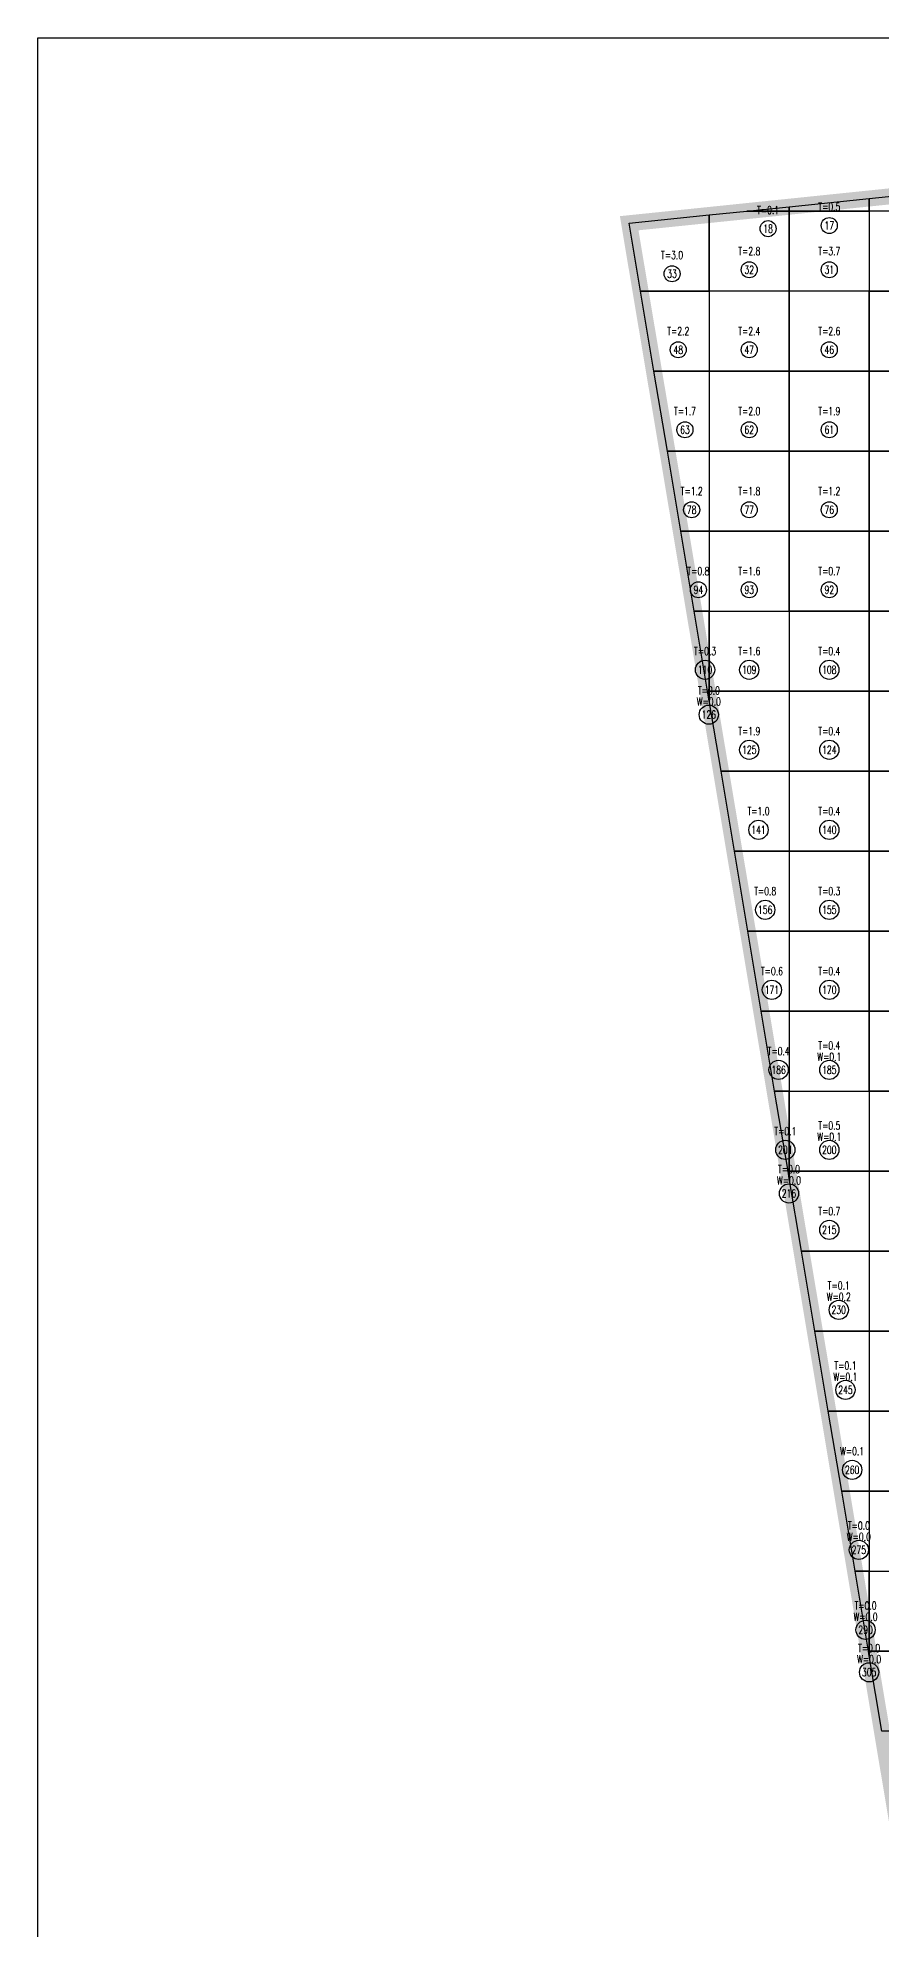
# Model space of a CAD drawing. Extents: x 4283 to 40403, y 1134 to 1764.
# Drawn here: x 13603.5 to 13647.4, y 1575.6 to 1674.1 of the extents above; entities that cross this region are included whole.
import ezdxf
from ezdxf.enums import TextEntityAlignment as Align

# ---------------------------------------------------------------- set-up
doc = ezdxf.new("R2010")
doc.units = 0
for name, color, linetype in [('tdz_14-5方格网', 2, 'Continuous'), ('tdz_14-5方格网计算', 7, 'Continuous'), ('tdz_土方计算图', 7, 'Continuous'), ('tdz_格田', 6, 'Continuous')]:
    doc.layers.add(name, color=color, linetype=linetype)
doc.styles.add('GLandNum', font='txt_____.ttf', dxfattribs={"width": 0.7, "height": 0.5})

msp = doc.modelspace()

# ---------------------------------------------------------------- linework, layer by layer
at = {"layer": 'tdz_14-5方格网', "linetype": 'Continuous'}
for points in [[(13646.745, 1665.727, 2828.083), (13646.745, 1665.069, 2828.086), (13642.578, 1665.069, 2828.167), (13642.578, 1665.297, 2828.167)], [(13650.912, 1666.157, 2828), (13650.912, 1665.069, 2828.005), (13646.745, 1665.069, 2828.086), (13646.745, 1665.727, 2828.083)], [(13638.412, 1664.867, 2828.25), (13638.412, 1660.903, 2828.309), (13634.837, 1660.903, 2828.333), (13634.245, 1664.437, 2828.333)], [(13640.376, 1665.069, 2828.211), (13642.578, 1665.069, 2828.167), (13642.578, 1660.903, 2828.222), (13638.412, 1660.903, 2828.309), (13638.412, 1664.867, 2828.25)], [(13642.578, 1665.297, 2828.167), (13642.578, 1665.069, 2828.167), (13640.376, 1665.069, 2828.211)], [(13642.578, 1660.903, 2828.222), (13642.578, 1665.069, 2828.167), (13646.745, 1665.069, 2828.086), (13646.745, 1660.903, 2828.136)], [(13646.745, 1665.069, 2828.086), (13646.745, 1660.903, 2828.136), (13650.912, 1660.903, 2828.049), (13650.912, 1665.069, 2828.005)], [(13634.837, 1660.903, 2828.333), (13638.412, 1660.903, 2828.309), (13638.412, 1656.736, 2828.333), (13635.535, 1656.736, 2828.333)], [(13638.412, 1660.903, 2828.309), (13638.412, 1656.736, 2828.333), (13642.578, 1656.736, 2828.258), (13642.578, 1660.903, 2828.222)], [(13642.578, 1660.903, 2828.222), (13642.578, 1656.736, 2828.258), (13646.745, 1656.736, 2828.168), (13646.745, 1660.903, 2828.136)], [(13646.745, 1660.903, 2828.136), (13646.745, 1656.736, 2828.168), (13650.912, 1656.736, 2828.077), (13650.912, 1660.903, 2828.049)], [(13635.535, 1656.736, 2828.333), (13638.412, 1656.736, 2828.333), (13638.412, 1652.569, 2828.333), (13636.233, 1652.569, 2828.333)], [(13638.412, 1656.736, 2828.333), (13638.412, 1652.569, 2828.333), (13642.578, 1652.569, 2828.283), (13642.578, 1656.736, 2828.258)], [(13642.578, 1656.736, 2828.258), (13642.578, 1652.569, 2828.283), (13646.745, 1652.569, 2828.193), (13646.745, 1656.736, 2828.168)], [(13646.745, 1656.736, 2828.168), (13646.745, 1652.569, 2828.193), (13650.912, 1652.569, 2828.113), (13650.912, 1656.736, 2828.077)], [(13636.233, 1652.569, 2828.333), (13638.412, 1652.569, 2828.333), (13638.412, 1648.403, 2828.333), (13636.931, 1648.403, 2828.333)], [(13638.412, 1652.569, 2828.333), (13638.412, 1648.403, 2828.333), (13642.578, 1648.403, 2828.307), (13642.578, 1652.569, 2828.283)], [(13642.578, 1652.569, 2828.283), (13642.578, 1648.403, 2828.307), (13646.745, 1648.403, 2828.228), (13646.745, 1652.569, 2828.193)], [(13646.745, 1652.569, 2828.193), (13646.745, 1648.403, 2828.228), (13650.912, 1648.403, 2828.147), (13650.912, 1652.569, 2828.113)], [(13636.931, 1648.403, 2828.333), (13638.412, 1648.403, 2828.333), (13638.412, 1644.236, 2828.333), (13637.629, 1644.236, 2828.333)], [(13638.412, 1648.403, 2828.333), (13638.412, 1644.236, 2828.333), (13642.578, 1644.236, 2828.327), (13642.578, 1648.403, 2828.307)], [(13642.578, 1648.403, 2828.307), (13642.578, 1644.236, 2828.327), (13646.745, 1644.236, 2828.244), (13646.745, 1648.403, 2828.228)], [(13646.745, 1648.403, 2828.228), (13646.745, 1644.236, 2828.244), (13650.912, 1644.236, 2828.162), (13650.912, 1648.403, 2828.147)], [(13637.629, 1644.236, 2828.333), (13638.412, 1644.236, 2828.333), (13638.412, 1640.069, 2828.333), (13638.327, 1640.069, 2828.333)], [(13638.412, 1640.069, 2828.333), (13638.412, 1644.236, 2828.333), (13642.578, 1644.236, 2828.327), (13642.578, 1640.069, 2828.333)], [(13642.578, 1644.236, 2828.327), (13642.578, 1640.069, 2828.333), (13646.745, 1640.069, 2828.258), (13646.745, 1644.236, 2828.244)], [(13646.745, 1644.236, 2828.244), (13646.745, 1640.069, 2828.258), (13650.912, 1640.069, 2828.174), (13650.912, 1644.236, 2828.162)], [(13638.327, 1640.069, 2828.333), (13638.412, 1640.069, 2828.333), (13638.412, 1639.566, 2828.333)], [(13638.412, 1639.566, 2828.333), (13638.412, 1640.069, 2828.333), (13642.578, 1640.069, 2828.333), (13642.578, 1635.903, 2828.333), (13639.025, 1635.903, 2828.333)], [(13642.578, 1640.069, 2828.333), (13642.578, 1635.903, 2828.333), (13646.745, 1635.903, 2828.27), (13646.745, 1640.069, 2828.258)], [(13646.745, 1640.069, 2828.258), (13646.745, 1635.903, 2828.27), (13650.912, 1635.903, 2828.185), (13650.912, 1640.069, 2828.174)], [(13639.025, 1635.903, 2828.333), (13642.578, 1635.903, 2828.333), (13642.578, 1631.736, 2828.333), (13639.723, 1631.736, 2828.333)], [(13642.578, 1635.903, 2828.333), (13642.578, 1631.736, 2828.333), (13646.745, 1631.736, 2828.278), (13646.745, 1635.903, 2828.27)], [(13646.745, 1635.903, 2828.27), (13646.745, 1631.736, 2828.278), (13650.912, 1631.736, 2828.188), (13650.912, 1635.903, 2828.185)], [(13639.723, 1631.736, 2828.333), (13642.578, 1631.736, 2828.333), (13642.578, 1627.569, 2828.333), (13640.421, 1627.569, 2828.333)], [(13642.578, 1631.736, 2828.333), (13642.578, 1627.569, 2828.333), (13646.745, 1627.569, 2828.29), (13646.745, 1631.736, 2828.278)], [(13646.745, 1631.736, 2828.278), (13646.745, 1627.569, 2828.29), (13650.912, 1627.569, 2828.201), (13650.912, 1631.736, 2828.188)], [(13640.421, 1627.569, 2828.333), (13642.578, 1627.569, 2828.333), (13642.578, 1623.403, 2828.333), (13641.119, 1623.403, 2828.333)], [(13642.578, 1627.569, 2828.333), (13642.578, 1623.403, 2828.333), (13646.745, 1623.403, 2828.302), (13646.745, 1627.569, 2828.29)], [(13646.745, 1627.569, 2828.29), (13646.745, 1623.403, 2828.302), (13650.912, 1623.403, 2828.213), (13650.912, 1627.569, 2828.201)], [(13641.119, 1623.403, 2828.333), (13642.578, 1623.403, 2828.333), (13642.578, 1619.236, 2828.333), (13641.817, 1619.236, 2828.333)], [(13642.578, 1623.403, 2828.333), (13642.578, 1619.236, 2828.333), (13646.745, 1619.236, 2828.313), (13646.745, 1623.403, 2828.302)], [(13646.745, 1623.403, 2828.302), (13646.745, 1619.236, 2828.313), (13650.912, 1619.236, 2828.224), (13650.912, 1623.403, 2828.213)], [(13641.817, 1619.236, 2828.333), (13642.578, 1619.236, 2828.333), (13642.578, 1615.069, 2828.333), (13642.516, 1615.069, 2828.333)], [(13642.578, 1615.069, 2828.333), (13642.578, 1619.236, 2828.333), (13646.745, 1619.236, 2828.313), (13646.745, 1615.069, 2828.324)], [(13646.745, 1619.236, 2828.313), (13646.745, 1615.069, 2828.324), (13650.912, 1615.069, 2828.236), (13650.912, 1619.236, 2828.224)], [(13642.516, 1615.069, 2828.333), (13642.578, 1615.069, 2828.333), (13642.578, 1614.695, 2828.333)], [(13642.578, 1614.695, 2828.333), (13642.578, 1615.069, 2828.333), (13646.745, 1615.069, 2828.324), (13646.745, 1610.903, 2828.333), (13643.214, 1610.903, 2828.333)], [(13646.745, 1615.069, 2828.324), (13646.745, 1610.903, 2828.333), (13650.912, 1610.903, 2828.246), (13650.912, 1615.069, 2828.236)], [(13643.214, 1610.903, 2828.333), (13646.745, 1610.903, 2828.333), (13646.745, 1606.736, 2828.333), (13643.912, 1606.736, 2828.333)], [(13646.745, 1610.903, 2828.333), (13646.745, 1606.736, 2828.333), (13650.912, 1606.736, 2828.256), (13650.912, 1610.903, 2828.246)], [(13643.912, 1606.736, 2828.333), (13646.745, 1606.736, 2828.333), (13646.745, 1602.569, 2828.333), (13644.61, 1602.569, 2828.333)], [(13646.745, 1606.736, 2828.333), (13646.745, 1602.569, 2828.333), (13650.912, 1602.569, 2828.266), (13650.912, 1606.736, 2828.256)], [(13644.61, 1602.569, 2828.333), (13646.745, 1602.569, 2828.333), (13646.745, 1598.403, 2828.333), (13645.308, 1598.403, 2828.333)], [(13646.745, 1602.569, 2828.333), (13646.745, 1598.403, 2828.333), (13650.912, 1598.403, 2828.277), (13650.912, 1602.569, 2828.266)], [(13645.308, 1598.403, 2828.333), (13646.745, 1598.403, 2828.333), (13646.745, 1594.236, 2828.333), (13646.006, 1594.236, 2828.333)], [(13646.745, 1598.403, 2828.333), (13646.745, 1594.236, 2828.333), (13650.912, 1594.236, 2828.287), (13650.912, 1598.403, 2828.277)], [(13646.006, 1594.236, 2828.333), (13646.745, 1594.236, 2828.333), (13646.745, 1590.069, 2828.333), (13646.704, 1590.069, 2828.333)], [(13646.745, 1590.069, 2828.333), (13646.745, 1594.236, 2828.333), (13650.912, 1594.236, 2828.287), (13650.912, 1590.069, 2828.299)], [(13646.704, 1590.069, 2828.333), (13646.745, 1590.069, 2828.333), (13646.745, 1589.825, 2828.333)], [(13646.745, 1589.825, 2828.333), (13646.745, 1590.069, 2828.333), (13650.912, 1590.069, 2828.299), (13650.912, 1585.903, 2828.311), (13647.402, 1585.903, 2828.333)]]:
    msp.add_polyline3d(points, close=True, dxfattribs=at)
at = {"layer": 'tdz_14-5方格网计算', "color": 7, "linetype": 'Continuous'}
for centre, radius in [((13644.662, 1664.318), 0.417), ((13641.477, 1664.154), 0.417), ((13636.476, 1661.805), 0.417), ((13640.495, 1662.014), 0.417), ((13644.662, 1662.014), 0.417), ((13636.799, 1657.847), 0.417), ((13640.495, 1657.847), 0.417), ((13644.662, 1657.847), 0.417), ((13637.148, 1653.681), 0.417), ((13640.495, 1653.681), 0.417), ((13644.662, 1653.681), 0.417), ((13637.497, 1649.514), 0.417), ((13640.495, 1649.514), 0.417), ((13644.662, 1649.514), 0.417), ((13637.846, 1645.347), 0.417), ((13640.495, 1645.347), 0.417), ((13644.662, 1645.347), 0.417), ((13638.195, 1641.181), 0.5), ((13640.495, 1641.181), 0.5), ((13644.662, 1641.181), 0.5), ((13638.39, 1638.846), 0.5), ((13640.495, 1637.014), 0.5), ((13644.662, 1637.014), 0.5), ((13640.976, 1632.847), 0.5), ((13644.662, 1632.847), 0.5), ((13641.325, 1628.681), 0.5), ((13644.662, 1628.681), 0.5), ((13641.674, 1624.514), 0.5), ((13644.662, 1624.514), 0.5), ((13642.023, 1620.347), 0.5), ((13644.662, 1620.347), 0.5), ((13642.372, 1616.181), 0.5), ((13644.662, 1616.181), 0.5), ((13642.563, 1613.91), 0.5), ((13644.662, 1612.014), 0.5), ((13645.154, 1607.847), 0.5), ((13645.503, 1603.681), 0.5), ((13645.852, 1599.514), 0.5), ((13646.201, 1595.347), 0.5), ((13646.55, 1591.181), 0.5), ((13646.735, 1588.975), 0.5)]:
    msp.add_circle(centre, radius, dxfattribs=at)
at = {"layer": 'tdz_土方计算图', "linetype": 'Continuous'}
for points in [[(13603.46, 1674.092), (13733.46, 1674.092)], [(13603.46, 1514.092), (13603.46, 1514.092), (13603.46, 1674.092), (13603.46, 1674.092)]]:
    msp.add_lwpolyline(points, dxfattribs=at)
at = {"layer": 'tdz_格田', "linetype": 'Continuous', "lineweight": 60, "const_width": 0.833}
msp.add_lwpolyline([(13648.798, 1577.569), (13634.245, 1664.437), (13694.123, 1670.615), (13702.675, 1585.139), (13648.798, 1577.569)], close=True, dxfattribs=at)

# ---------------------------------------------------------------- texts
at = {"layer": 'tdz_14-5方格网计算', "color": 2, "linetype": 'Continuous', "style": 'GLandNum', "width": 0.7}
for s, p in [('T=0.1', (13641.477, 1665.126)), ('T=0.5', (13644.662, 1665.291)), ('T=3.0', (13636.476, 1662.777)), ('T=2.8', (13640.495, 1662.986)), ('T=3.7', (13644.662, 1662.986)), ('T=2.2', (13636.799, 1658.819)), ('T=2.4', (13640.495, 1658.819)), ('T=2.6', (13644.662, 1658.819)), ('T=1.7', (13637.148, 1654.653)), ('T=2.0', (13640.495, 1654.653)), ('T=1.9', (13644.662, 1654.653)), ('T=1.2', (13637.497, 1650.486)), ('T=1.8', (13640.495, 1650.486)), ('T=1.2', (13644.662, 1650.486)), ('T=0.8', (13637.846, 1646.319)), ('T=1.6', (13640.495, 1646.319)), ('T=0.7', (13644.662, 1646.319)), ('T=0.3', (13638.195, 1642.153)), ('T=1.6', (13640.495, 1642.153)), ('T=0.4', (13644.662, 1642.153)), ('T=0.0', (13638.39, 1640.109)), ('T=1.9', (13640.495, 1637.986)), ('T=0.4', (13644.662, 1637.986)), ('T=1.0', (13640.976, 1633.819)), ('T=0.4', (13644.662, 1633.819)), ('T=0.8', (13641.325, 1629.653)), ('T=0.3', (13644.662, 1629.653)), ('T=0.6', (13641.674, 1625.486)), ('T=0.4', (13644.662, 1625.486)), ('T=0.4', (13642.023, 1621.319)), ('T=0.4', (13644.662, 1621.611)), ('T=0.1', (13642.372, 1617.153)), ('T=0.5', (13644.662, 1617.444)), ('T=0.0', (13642.563, 1615.174)), ('T=0.7', (13644.662, 1612.986)), ('T=0.1', (13645.154, 1609.111)), ('T=0.1', (13645.503, 1604.944)), ('T=0.0', (13646.201, 1596.611)), ('T=0.0', (13646.55, 1592.444)), ('T=0.0', (13646.735, 1590.239))]:
    msp.add_text(s, height=0.4167, dxfattribs=at).set_placement(p, align=Align.MIDDLE_CENTER)
at = {"layer": 'tdz_14-5方格网计算', "color": 7, "linetype": 'Continuous', "style": 'GLandNum', "width": 0.7}
for s, p in [('18', (13641.477, 1664.154)), ('17', (13644.662, 1664.318)), ('33', (13636.476, 1661.805)), ('32', (13640.495, 1662.014)), ('31', (13644.662, 1662.014)), ('48', (13636.799, 1657.847)), ('47', (13640.495, 1657.847)), ('46', (13644.662, 1657.847)), ('63', (13637.148, 1653.681)), ('62', (13640.495, 1653.681)), ('61', (13644.662, 1653.681)), ('78', (13637.497, 1649.514)), ('77', (13640.495, 1649.514)), ('76', (13644.662, 1649.514)), ('94', (13637.846, 1645.347)), ('93', (13640.495, 1645.347)), ('92', (13644.662, 1645.347)), ('110', (13638.195, 1641.181)), ('109', (13640.495, 1641.181)), ('108', (13644.662, 1641.181)), ('126', (13638.39, 1638.846)), ('125', (13640.495, 1637.014)), ('124', (13644.662, 1637.014)), ('141', (13640.976, 1632.847)), ('140', (13644.662, 1632.847)), ('156', (13641.325, 1628.681)), ('155', (13644.662, 1628.681)), ('171', (13641.674, 1624.514)), ('170', (13644.662, 1624.514)), ('186', (13642.023, 1620.347)), ('185', (13644.662, 1620.347)), ('201', (13642.372, 1616.181)), ('200', (13644.662, 1616.181)), ('216', (13642.563, 1613.91)), ('215', (13644.662, 1612.014)), ('230', (13645.154, 1607.847)), ('245', (13645.503, 1603.681)), ('260', (13645.852, 1599.514)), ('275', (13646.201, 1595.347)), ('290', (13646.55, 1591.181)), ('305', (13646.735, 1588.975))]:
    msp.add_text(s, height=0.4167, dxfattribs=at).set_placement(p, align=Align.MIDDLE_CENTER)
at = {"layer": 'tdz_14-5方格网计算', "color": 173, "linetype": 'Continuous', "style": 'GLandNum', "width": 0.7}
for s, p in [('W=0.0', (13638.39, 1639.526)), ('W=0.1', (13644.662, 1621.028)), ('W=0.1', (13644.662, 1616.861)), ('W=0.0', (13642.563, 1614.591)), ('W=0.2', (13645.154, 1608.528)), ('W=0.1', (13645.503, 1604.361)), ('W=0.1', (13645.852, 1600.486)), ('W=0.0', (13646.201, 1596.028)), ('W=0.0', (13646.55, 1591.861)), ('W=0.0', (13646.735, 1589.655))]:
    msp.add_text(s, height=0.4167, dxfattribs=at).set_placement(p, align=Align.MIDDLE_CENTER)

doc.saveas('drawing.dxf')
